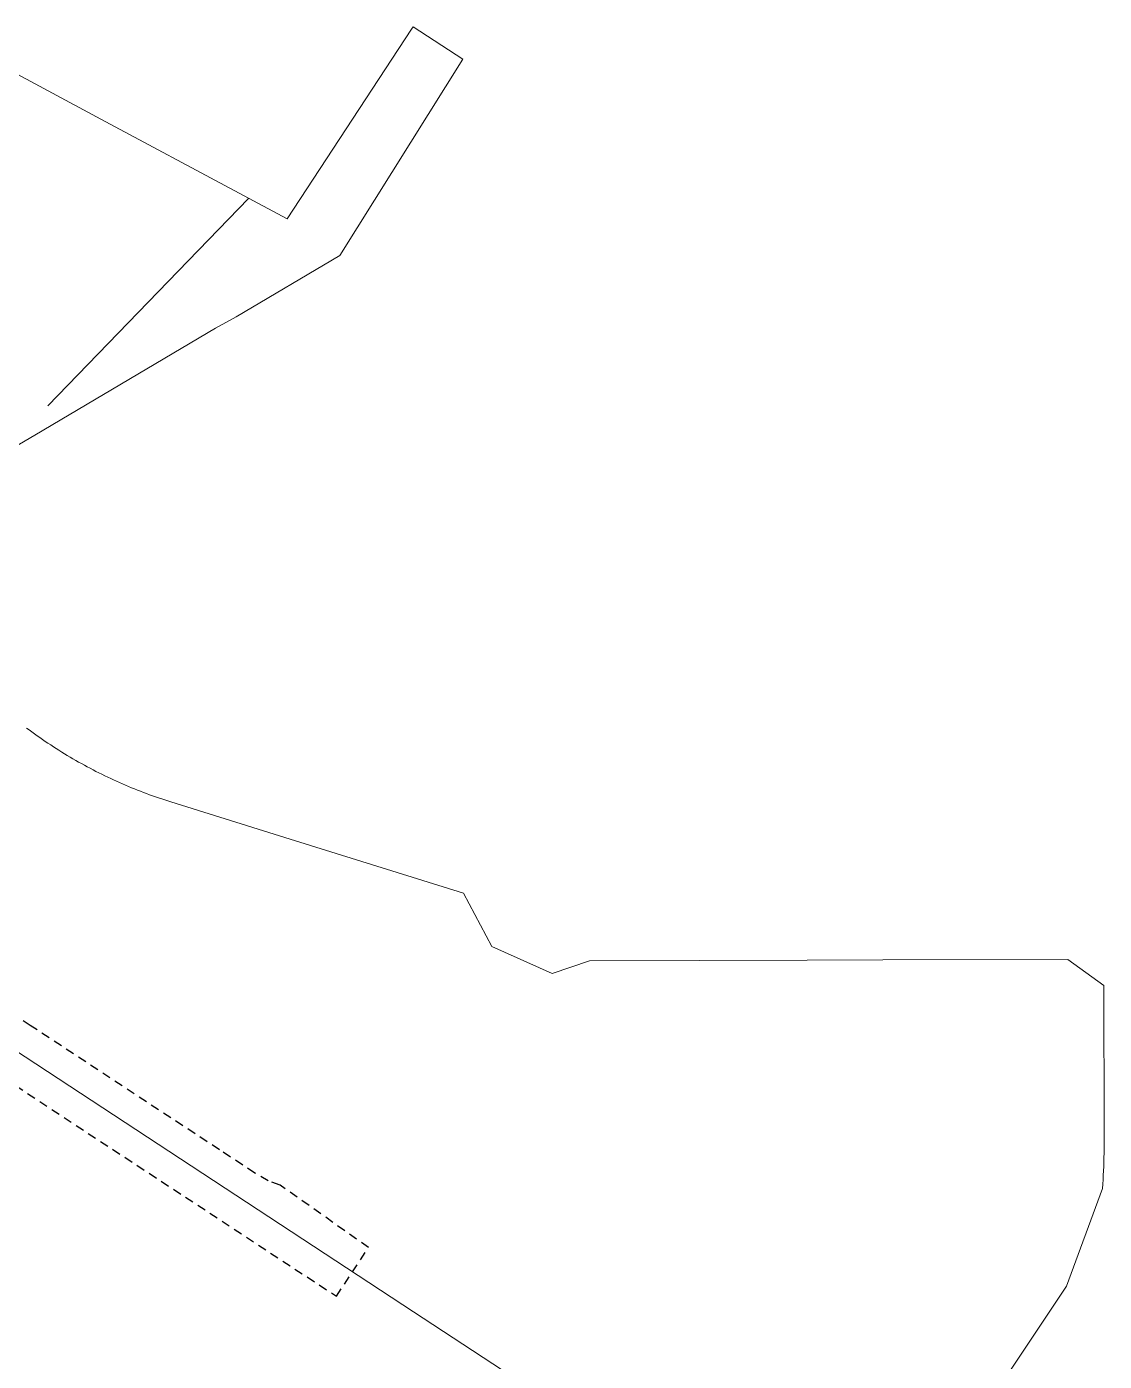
# Model space of a CAD drawing. Header units: metres. Extents: x 286940 to 288014, y 6148948 to 6150082.
# Drawn here: x 287643.8 to 288014.3, y 6149328.2 to 6149787.1 of the extents above; entities that cross this region are included whole.
import ezdxf

# ---------------------------------------------------------------- set-up
doc = ezdxf.new("R2010")
doc.units = ezdxf.units.M
doc.linetypes.add('Dash', pattern=[5, 3, -2])
doc.layers.add('_User Miscellaneous12', color=7, linetype='Continuous')
doc.layers.add('Cadastre Developer_SP_NEW', color=2, linetype='Continuous', lineweight=5)
doc.layers.add('Cadastre Easements_SP_NEW', color=2, linetype='Continuous', lineweight=5)

msp = doc.modelspace()

# ---------------------------------------------------------------- linework, layer by layer
at = {"layer": '_User Miscellaneous12', "linetype": 'Dash'}
msp.add_lwpolyline([(287761.32151, 6149367.38908), (287730.92272, 6149388.77967), (287726.84261, 6149390.26106), (287722.22086, 6149392.97817), (287710.02198, 6149400.98151), (287645.00371, 6149443.69461), (287584.79367, 6149483.20222), (287579.7753, 6149486.4891), (287550.39765, 6149505.72494), (287548.72535, 6149506.82303), (287543.79874, 6149508.6596), (287538.42815, 6149510.83358), (287533.8656, 6149512.82406), (287529.42292, 6149514.89593), (287524.34091, 6149517.42953), (287502.39832, 6149529.19776), (287488.02842, 6149514.27585), (287519.93819, 6149497.26579), (287543.71735, 6149486.1872), (287568.8151, 6149469.71878), (287750.29915, 6149350.59657), (287761.32151, 6149367.38908)], close=True, dxfattribs=at)
at = {"layer": 'Cadastre Developer_SP_NEW', "color": 2, "lineweight": 0}
for points in [[(287626.15068, 6149634.68591), (287646.52169, 6149646.67512), (287708.71483, 6149683.41955), (287715.83709, 6149687.32482), (287751.45739, 6149708.45063), (287793.70088, 6149775.89929), (287776.6389, 6149787.09925), (287776.06085, 6149786.21734), (287733.32324, 6149721.00949), (287716.79223, 6149729.87182), (287669.31371, 6149755.32442), (287634.46764, 6149774.00429)], [(287964.40631, 6149298.68771), (288001.29366, 6149354.11245), (288013.73178, 6149387.64934), (288013.8247, 6149389.17361), (288013.90933, 6149390.69867), (288013.98662, 6149392.22356), (288014.05649, 6149393.74933), (288014.11815, 6149395.27589), (288014.17238, 6149396.80219), (288014.2184, 6149398.3284), (288014.2563, 6149399.85532), (288014.28757, 6149401.38215), (288014.30974, 6149402.9088), (288014.32546, 6149404.43625), (288014.33288, 6149405.96352), (288014.33209, 6149407.49062), (288014.18077, 6149457.45243), (288001.84141, 6149466.41289), (287938.11729, 6149466.22165), (287912.10528, 6149466.1425), (287874.95708, 6149466.03103), (287837.31131, 6149465.92088), (287824.48232, 6149461.6303), (287803.75057, 6149470.8115), (287793.96747, 6149489.14352), (287734.34313, 6149507.75971), (287708.31124, 6149515.88808), (287693.35997, 6149520.55672), (287692.30069, 6149520.89133), (287691.2437, 6149521.23308), (287690.18821, 6149521.58173), (287689.13573, 6149521.93842), (287688.08651, 6149522.3012), (287687.03862, 6149522.67193), (287685.994, 6149523.04973), (287684.95079, 6149523.43345), (287683.91147, 6149523.82529), (287682.87454, 6149524.2242), (287681.8399, 6149524.62903), (287680.80835, 6149525.04199), (287679.7791, 6149525.46183), (287678.75382, 6149525.88786), (287677.73075, 6149526.32184), (287676.71007, 6149526.76182), (287675.69256, 6149527.20887), (287674.67895, 6149527.66299), (287673.66754, 6149528.12409), (287672.64526, 6149528.59897), (287671.62697, 6149529.07976), (287670.61088, 6149529.56868), (287669.59876, 6149530.06361), (287668.59062, 6149530.5656), (287667.58548, 6149531.07555), (287666.58441, 6149531.59167), (287665.58563, 6149532.11478), (287664.59074, 6149532.64486), (287663.60071, 6149533.18113), (287662.61368, 6149533.72438), (287661.62992, 6149534.27469), (287660.64996, 6149534.83207), (287659.67406, 6149535.39545), (287658.70293, 6149535.96591), (287657.7349, 6149536.54245), (287656.77163, 6149537.12607), (287655.81066, 6149537.71666), (287654.85525, 6149538.3144), (287653.90391, 6149538.91719), (287652.95645, 6149539.52704), (287652.01377, 6149540.14395), (287651.07338, 6149540.76687), (287650.13944, 6149541.39589), (287649.20868, 6149542.031), (287648.28339, 6149542.67318), (287647.36138, 6149543.32136), (287646.44404, 6149543.9767), (287645.53157, 6149544.63708), (287644.62377, 6149545.30452), (287643.72084, 6149545.97903)], [(287431.43476, 6149259.98495), (287568.81584, 6149469.71812), (287567.72387, 6149470.43397), (287560.40374, 6149475.23803), (287565.91517, 6149483.65453), (287574.32726, 6149478.1326), (287776.74579, 6149345.26426), (287902.82443, 6149262.57177)]]:
    msp.add_lwpolyline(points, dxfattribs=at)
at = {"layer": 'Cadastre Easements_SP_NEW', "color": 2, "lineweight": 0}
msp.add_line((287720.08209, 6149727.99318), (287650.98041, 6149656.76322), dxfattribs=at)

doc.saveas('drawing.dxf')
